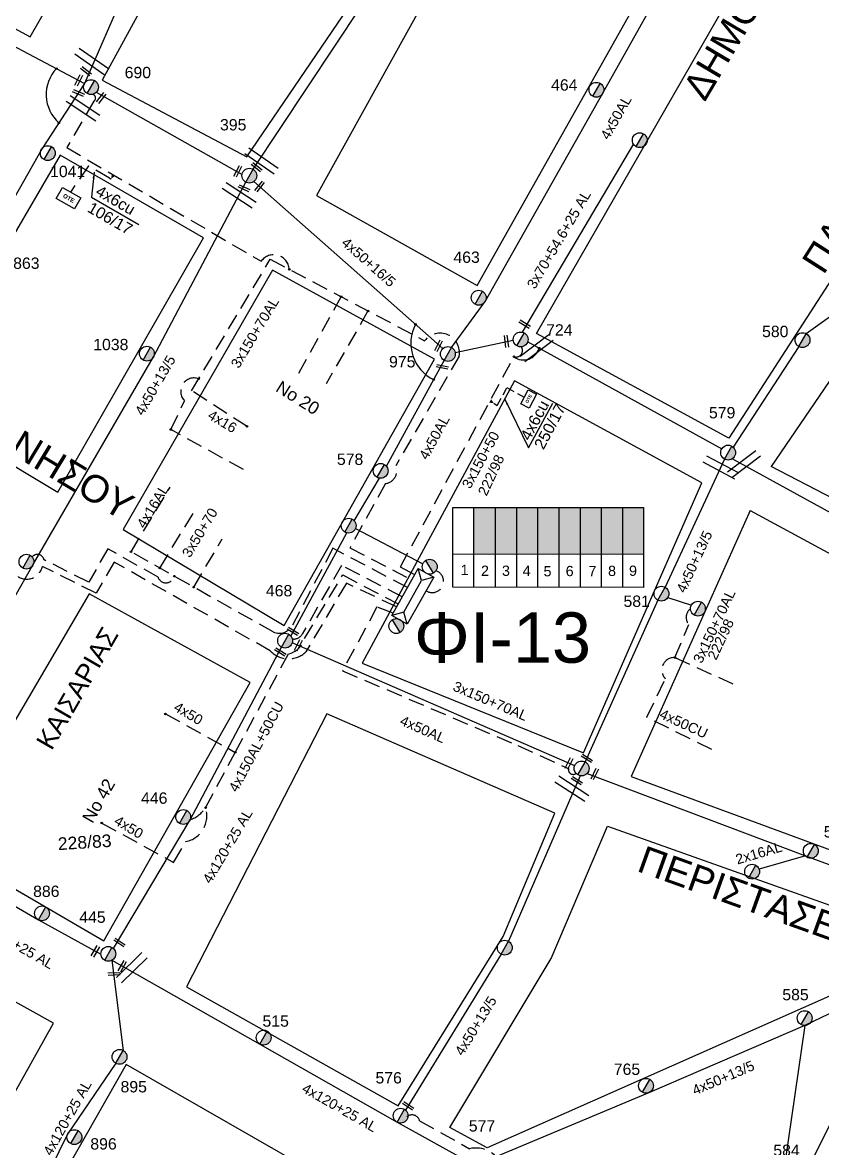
# Model space of a CAD drawing. Header units: millimetres. Extents: x 1421 to 7547, y 822 to 1863.
# Drawn here: x 6906.5 to 7033.7, y 1000.6 to 1179.5 of the extents above; entities that cross this region are included whole.
import ezdxf
from ezdxf.enums import TextEntityAlignment as Align

# ---------------------------------------------------------------- set-up
doc = ezdxf.new("R2010")
doc.units = ezdxf.units.MM
doc.linetypes.add('DASHED', pattern=[19.05, 12.7, -6.35])
doc.layers.get('0').update_dxf_attribs({"lineweight": 30})
for name, color, linetype, lineweight in [('2x16AL', 7, 'Continuous', 30), ('3x50+70', 7, 'Continuous', 30), ('4x150AL+50CU', 7, 'Continuous', 30), ('4x50+13_5', 7, 'Continuous', 30), ('4x50+16_5', 7, 'Continuous', 30), ('4x50AL', 7, 'Continuous', 30), ('Pillar OTE', 7, 'Continuous', 30), ('TEXT_ΚΑΛΩΔΙΩΝ', 7, 'Continuous', 30), ('Άγνωστο εναέριο καλώδιο', 7, 'Continuous', 30), ('Άγνωστο Υπόγειο Καλώδιο', 7, 'DASHED', 30), ('Γυμνά εναέρια ΧΤ (3Φ)   4x16AL', 7, 'Continuous', 30), ('Γυμνά εναέρια ΧΤ και ΦΟΠ (3Φ)   4x50+16AL', 7, 'Continuous', 30), ('Καλώδια ΧΤ   3x150+50CU', 7, 'DASHED', 30), ('Καλώδια ΧΤ   3x150+70AL', 7, 'DASHED', 30), ('Καλώδια ΧΤ   3x150AL+50CU', 7, 'DASHED', 30), ('Μηχανική τομή', 7, 'Continuous', 30), ('Στύλος ΦΜ', 7, 'Continuous', 30), ('Στύλος ΦΜ @ 1', 7, 'Continuous', 30), ('Συνδέσεις', 7, 'Continuous', 30), ('Συνεστραμμένα ΧΤ   3x70+54.6+25 AL', 7, 'SYN_LINE', 30), ('Συνεστραμμένα ΧΤ  4x120+25 AL', 7, 'SYN_LINE', 30), ('Τομή', 7, 'Continuous', 30), ('Υποσταθμός εναέριος 2 στύλων', 7, 'Continuous', 30), ('Υποσταθμός πόλεως', 7, 'Continuous', 30), ('Υπόβαθρο ΔΕΗ', 7, 'Continuous', 30), ('Υπόγεια Καλώδια Δικτύου ΧΤ  4x16AL', 7, 'DASHED', 30), ('Υπόγεια Καλώδια Δικτύου ΧΤ  4x6', 7, 'DASHED', 30)]:
    doc.layers.add(name, color=color, linetype=linetype, lineweight=lineweight)
doc.layers.add('Υπόγεια καλώδια Παροχών ΧΤ   4x50AL', color=7, linetype='DASHED')
doc.styles.add('arial', font='arial.ttf')
doc.styles.get("Standard").update_dxf_attribs({"font": 'arial.ttf'})
doc.linetypes.add('SYN_LINE', pattern='A,0.5,-0.0001,["/\\/\\/\\/",Standard,S=0.1,R=0,X=0,Y=-0.05],-0.25', length=0.7501)
doc.dimstyles.new('ISO-25', dxfattribs={"dimtxt": 2.5, "dimasz": 2.5, "dimexe": 1.25, "dimexo": 0.625, "dimtad": 1, "dimtxsty": 'Standard', "dimcen": 2.5, "dimadec": 0, "dimazin": 0, "dimtfac": 1, "dimtmove": 0, "dimatfit": 3, "dimfxl": 1, "dimarcsym": 0})

# ---------------------------------------------------------------- blocks, each defined once
blk = doc.blocks.new('ΥΠΑΡΧΩΝ ΤΣΙΜΕΝΤΕΝΙΟΣ ΣΤΥΛΟΣ')
at = {"layer": 'Στύλος ΦΜ'}
blk.add_hatch(color=7, dxfattribs=at).paths.add_polyline_path([(-1.29, -2.28, 0.574793), (2.62, 0, 0.268822), (1.3, 2.27)])
at = {"layer": 'Στύλος ΦΜ', "color": 7}
blk.add_line((-1.29, -2.28), (1.3, 2.27), dxfattribs=at)
blk.add_circle((0, 0), 2.62, dxfattribs=at)
at = {"layer": 'Στύλος ΦΜ', "flags": 4}
for tag, p in [('ΑΡΙΘΜΟΣ', (-4.68, 8.05)), ('ΤΥΠΟΣ', (-4.91, 3.03))]:
    blk.add_attdef(tag, p, '', height=4, dxfattribs=at)
blk = doc.blocks.new('ΜΗΧΑΝΙΚΗ ΤΟΜΗ')
at = {"layer": 'Μηχανική τομή', "lineweight": -3, "ltscale": 40}
for p, q in [((-3.78, 1.15), (3.8, 1.15)), ((3.8, -0.4), (-3.78, -0.4))]:
    blk.add_line(p, q, dxfattribs=at)
blk = doc.blocks.new('ΤΟΜΗ')
at = {"layer": 'Τομή', "lineweight": -3, "ltscale": 40}
for p, q in [((-11.37, 1.1), (11.37, 1.1)), ((11.37, -3.57), (-11.37, -3.57))]:
    blk.add_line(p, q, dxfattribs=at)
blk = doc.blocks.new('ΥΠΟΣΤΑΘΜΟΣ ΕΝΑΕΡΙΟΣ ΕΠΙ 2 ΣΤΥΛΩΝ')
at = {"layer": 'Υποσταθμός εναέριος 2 στύλων', "linetype": 'Continuous', "lineweight": -3}
for points in [[(-11.97, -2.11, 0.574793), (-8.45, -0.07, 0.268822), (-9.64, 1.98)], [(9.68, -2.15, 0.574793), (13.19, -0.1, 0.268822), (12.01, 1.95)]]:
    blk.add_hatch(color=256, dxfattribs=at).paths.add_polyline_path(points)
for p, q in [((-11.97, -2.11), (-9.64, 1.98)), ((9.68, -2.15), (12.01, 1.95))]:
    blk.add_line(p, q, dxfattribs=at)
for centre in [(-10.81, -0.07), (10.84, -0.1)]:
    blk.add_circle(centre, 2.36, dxfattribs=at)
at = {"layer": 'Υποσταθμός πόλεως', "linetype": 'Continuous', "lineweight": -3, "ltscale": 40}
blk.add_lwpolyline([(-8.57, 2.82), (8.57, 2.82), (8.57, -2.82), (-8.57, -2.82)], close=True, dxfattribs=at)
for points in [[(-5.75, 0), (-8.57, 2.82)], [(-8.57, -2.82), (-5.75, 0)], [(-5.75, 0), (5.75, 0)], [(5.75, 0), (8.57, 2.82)], [(8.57, -2.82), (5.75, 0)]]:
    blk.add_lwpolyline(points, dxfattribs=at)
at = {"layer": 'Υποσταθμός εναέριος 2 στύλων', "ltscale": 40, "flags": 1}
for tag, p in [('ΜΕΤΑΣΧΗΜΑΤΙΣΜΟΣ', (14.09, 2.51)), ('ΙΣΧΥΣ', (14.07, -0.28)), ('ΑΡΙΘΜΟΣ', (14.19, -3))]:
    blk.add_attdef(tag, p, '', height=1.8, dxfattribs=at)
blk = doc.blocks.new('_ΣΥΝΔΕΣΗ')
at = {"layer": 'Συνδέσεις', "linetype": 'SYN_LINE', "ltscale": 40}
blk.add_hatch(color=256, dxfattribs=at).paths.add_polyline_path([(0.5, -0.01, 1), (-0.5, -0.01, 1)])
at = {"layer": 'Συνδέσεις'}
blk.add_circle((0, -0.01), 0.5, dxfattribs=at)
blk = doc.blocks.new('PILLAR ΟΤΕ')
at = {"layer": 'Pillar OTE', "ltscale": 40}
blk.add_lwpolyline([(-3.31, 2.02), (3.39, 2.02), (3.39, -1.99), (-3.31, -1.99)], close=True, dxfattribs=at)
at = {"layer": 'Pillar OTE', "insert": (-1.81, 0.71), "char_height": 1.3575, "width": 109.961, "attachment_point": 1}
blk.add_mtext('{\\fArial|b1|i0|c161|p34;OTE}', dxfattribs=at)

msp = doc.modelspace()

# ---------------------------------------------------------------- hatches: boundary and pattern name
at = {"layer": 'Pillar OTE', "ltscale": 40}
h = msp.add_hatch(color=256, dxfattribs=at)
h.dxf.hatch_style = 1
h.paths.add_polyline_path([(6920.74, 1155.49), (6920.66, 1154.75), (6921.28, 1155.16)])
h = msp.add_hatch(color=256, dxfattribs=at)
h.dxf.hatch_style = 1
h.paths.add_polyline_path([(6980.74, 1119.13), (6981.47, 1119.06), (6981.05, 1119.67)])
at = {"layer": 'Γυμνά εναέρια ΧΤ και ΦΟΠ (3Φ)   4x50+16AL', "lineweight": -2, "ltscale": 0.2}
h = msp.add_hatch(color=6, dxfattribs=at)
h.dxf.hatch_style = 1
h.paths.add_polyline_path([(7001.97, 1095.07), (7005.29, 1095.07), (7005.29, 1102.45), (7001.97, 1102.45)])
at = {"layer": 'Καλώδια ΧΤ   3x150+50CU', "linetype": 'DASHED', "lineweight": -3, "ltscale": 0.2}
h = msp.add_hatch(color=151, dxfattribs=at)
h.dxf.hatch_style = 1
h.paths.add_polyline_path([(6978.28, 1095.09), (6981.72, 1095.09), (6981.72, 1102.45), (6978.28, 1102.45)])
h = msp.add_hatch(color=30, dxfattribs=at)
h.dxf.hatch_style = 1
h.paths.add_polyline_path([(6981.72, 1095.09), (6985.16, 1095.09), (6985.16, 1102.45), (6981.72, 1102.45)])
h = msp.add_hatch(color=27, dxfattribs=at)
h.dxf.hatch_style = 1
h.paths.add_polyline_path([(6988.46, 1102.45), (6985.16, 1102.45), (6985.16, 1095.09), (6988.46, 1095.08)])
h = msp.add_hatch(color=85, dxfattribs=at)
h.dxf.hatch_style = 1
h.paths.add_polyline_path([(6991.85, 1095.08), (6991.85, 1102.45), (6988.46, 1102.45), (6988.46, 1095.08)])
h = msp.add_hatch(color=2, dxfattribs=at)
h.dxf.hatch_style = 1
h.paths.add_polyline_path([(6995.24, 1102.45), (6991.85, 1102.45), (6991.85, 1095.08), (6995.24, 1095.08)])
h = msp.add_hatch(color=5, dxfattribs=at)
h.dxf.hatch_style = 1
h.paths.add_polyline_path([(6998.58, 1102.45), (6995.24, 1102.45), (6995.24, 1095.08), (6998.58, 1095.07)])
h = msp.add_hatch(color=133, dxfattribs=at)
h.dxf.hatch_style = 1
h.paths.add_polyline_path([(6998.58, 1095.07), (7001.97, 1095.07), (7001.97, 1102.45), (6998.58, 1102.45)])

# ---------------------------------------------------------------- linework, layer by layer
at = {"layer": '2x16AL', "color": 30, "lineweight": -3, "ltscale": 0.2}
msp.add_lwpolyline([(7031.01, 1047.12), (7023.66, 1044.97)], dxfattribs=at)
at = {"layer": '3x50+70', "color": 2, "linetype": 'DASHED', "lineweight": -3, "ltscale": 0.2}
msp.add_lwpolyline([(6928.38, 1092.85), (6934.3, 1102.59)], dxfattribs=at)
at = {"layer": '4x150AL+50CU', "color": 27, "linetype": 'DASHED', "lineweight": -3, "ltscale": 0.2}
msp.add_lwpolyline([(6930.57, 1046.07), (6932.52, 1049.37, 0.445298), (6935.65, 1054.76), (6940.38, 1063.56), (6948.82, 1079.21, 0.269881), (6951.39, 1081.65), (6957.46, 1091.75), (6966.28, 1087.14)], format="xyb", dxfattribs=at)
msp.add_arc((6931.59, 1057.44), 4.86, 289.2525, 326.6263, dxfattribs=at)
at = {"layer": '4x50+13_5', "color": 2, "lineweight": -3, "ltscale": 0.2}
for points in [[(6884.35, 1052.56), (6897.89, 1075.28), (6908.3, 1093.5), (6927.39, 1126.44), (6942.03, 1154.19)], [(7019.4, 1110.23), (7041.5, 1098.07), (7054.64, 1091.32), (7072.79, 1081.68), (7084.91, 1075.85), (7101.79, 1069.38), (7117.21, 1062.59)]]:
    msp.add_lwpolyline(points, dxfattribs=at)
at = {"layer": '4x50+13_5', "color": 5, "lineweight": -3, "ltscale": 0.2}
for points in [[(7018.15, 1110.17), (7008.71, 1089.8)], [(7007.55, 1087.75), (6996.01, 1062.03)]]:
    msp.add_lwpolyline(points, dxfattribs=at)
at = {"layer": '4x50+13_5', "color": 1, "lineweight": -3, "ltscale": 0.2}
for points in [[(6995.2, 1059.85), (6983.81, 1033.55)], [(6982.64, 1031.5), (6967.45, 1006.7)]]:
    msp.add_lwpolyline(points, dxfattribs=at)
at = {"layer": '4x50+13_5', "color": 27, "lineweight": -3, "ltscale": 0.2}
msp.add_lwpolyline([(7061.14, 1034.59), (7030.92, 1020.14), (7006.21, 1009.52), (6979.8, 998.41)], dxfattribs=at)
at = {"layer": '4x50+16_5', "color": 1, "lineweight": -3, "ltscale": 0.2}
msp.add_lwpolyline([(6927.83, 1245.15), (6927.37, 1220.68), (6927.25, 1194.82), (6916.4, 1169.85)], dxfattribs=at)
at = {"layer": '4x50+16_5', "color": 30, "lineweight": -3, "ltscale": 0.2}
for points in [[(6881.3, 1188.67), (6895.96, 1180.69), (6916.4, 1169.85)], [(6916.4, 1169.85), (6909.67, 1159.55), (6901.43, 1145), (6880.75, 1108.86)]]:
    msp.add_lwpolyline(points, dxfattribs=at)
at = {"layer": '4x50+16_5', "color": 6, "lineweight": -3, "ltscale": 0.2}
msp.add_lwpolyline([(6943.3, 1154.26), (6973.37, 1127.74)], dxfattribs=at)
at = {"layer": '4x50+16_5', "color": 5, "lineweight": -3, "ltscale": 0.2}
for points in [[(7046.34, 1140.91), (7031.13, 1130.09)], [(7029.97, 1128.04), (7019.55, 1112.04)]]:
    msp.add_lwpolyline(points, dxfattribs=at)
at = {"layer": '4x50AL', "color": 5, "lineweight": -3, "ltscale": 0.2}
msp.add_lwpolyline([(6974.75, 1127.89), (6980.1, 1135.22), (6998.87, 1168.41), (7014.67, 1196.63), (7028.24, 1222.02)], dxfattribs=at)
at = {"layer": '4x50AL', "color": 85, "lineweight": -3, "ltscale": 0.2}
msp.add_lwpolyline([(6943.2, 1156.23), (6960.4, 1182.07)], dxfattribs=at)
at = {"layer": '4x50AL', "color": 6, "lineweight": -3, "ltscale": 0.2}
for points in [[(6918.27, 1168.46), (6941.45, 1155.41)], [(6964.41, 1109.03), (6973.59, 1125.84)], [(6959.28, 1100.36), (6963.29, 1107.14)]]:
    msp.add_lwpolyline(points, dxfattribs=at)
at = {"layer": '4x50AL', "color": 30, "lineweight": -3, "ltscale": 0.2}
msp.add_lwpolyline([(6994.33, 1061.42), (6949.43, 1080.97)], dxfattribs=at)
at = {"layer": '4x50AL', "color": 27, "linetype": 'DASHED', "lineweight": -3, "ltscale": 0.2}
for points in [[(6929.27, 1069.66), (6940.38, 1063.56)], [(6919.14, 1052.33), (6930.57, 1046.07)]]:
    msp.add_lwpolyline(points, dxfattribs=at)
at = {"layer": '4x50AL', "color": 5, "linetype": 'DASHED', "lineweight": -3, "ltscale": 0.2}
msp.add_lwpolyline([(7016.12, 1064.02), (7005.81, 1069.13)], dxfattribs=at)
at = {"layer": '4x50AL', "color": 27, "lineweight": -3, "ltscale": 0.2}
msp.add_lwpolyline([(7030.92, 1020.14), (7027.22, 994.55), (7012.99, 967.7)], dxfattribs=at)
at = {"layer": 'Pillar OTE', "lineweight": -3, "ltscale": 40}
for points in [[(6974.96, 1089.81), (6974.96, 1102.45), (7005.29, 1102.45), (7005.29, 1089.78), (6974.96, 1089.82)], [(6978.28, 1089.81), (6978.28, 1102.45)], [(6981.72, 1089.81), (6981.72, 1102.45)], [(6985.16, 1089.81), (6985.16, 1102.45)], [(6988.46, 1089.8), (6988.46, 1102.45)], [(6991.85, 1089.8), (6991.85, 1102.45)], [(6995.24, 1089.8), (6995.24, 1102.45)], [(6998.58, 1089.79), (6998.58, 1102.45)], [(7001.97, 1089.79), (7001.97, 1102.45)], [(6974.96, 1095.1), (7005.29, 1095.07)]]:
    msp.add_lwpolyline(points, dxfattribs=at)
at = {"layer": 'Άγνωστο εναέριο καλώδιο', "color": 5, "lineweight": -3, "ltscale": 0.2}
msp.add_lwpolyline([(6975.32, 1127.1), (6984.57, 1129.07)], dxfattribs=at)
at = {"layer": 'Άγνωστο εναέριο καλώδιο', "color": 133, "lineweight": -3, "ltscale": 0.2}
msp.add_lwpolyline([(6986.86, 1128.81), (7017.72, 1111.8)], dxfattribs=at)
at = {"layer": 'Άγνωστο εναέριο καλώδιο', "color": 30, "lineweight": -3, "ltscale": 0.2}
msp.add_lwpolyline([(6996.3, 1060.22), (7031.01, 1047.12), (7060.69, 1036.19)], dxfattribs=at)
at = {"layer": 'Άγνωστο Υπόγειο Καλώδιο', "color": 85, "lineweight": -3, "ltscale": 0.2}
for points in [[(6957.2, 1135.98), (6950.05, 1123.07)], [(6961.47, 1133.72), (6954.81, 1122.12)]]:
    msp.add_lwpolyline(points, dxfattribs=at)
at = {"layer": 'Άγνωστο Υπόγειο Καλώδιο', "color": 1, "lineweight": -3, "ltscale": 0.2}
msp.add_lwpolyline([(6967.24, 1004.8, -0.852198), (6969.67, 1005.01), (6977.61, 1000.56, -0.369049), (6982.7, 997.97), (6991.37, 993.2), (6996.07, 998.14, -0.595957), (7001.38, 995.8, -1.401876)], format="xyb", dxfattribs=at)
at = {"layer": 'Γυμνά εναέρια ΧΤ (3Φ)   4x16AL', "color": 5, "lineweight": -3, "ltscale": 0.2}
msp.add_lwpolyline([(7009.13, 1088.16), (7012.89, 1086.97)], dxfattribs=at)
at = {"layer": 'Καλώδια ΧΤ   3x150+50CU', "color": 133, "lineweight": -3, "ltscale": 0.2}
msp.add_lwpolyline([(6968.9, 1091.79), (6966.62, 1093.02), (6984.67, 1126.43, 0.708135), (6985.86, 1128.01, -2.800614)], format="xyb", dxfattribs=at)
at = {"layer": 'Καλώδια ΧΤ   3x150+50CU', "color": 6, "linetype": 'DASHED', "lineweight": -3, "ltscale": 0.2}
msp.add_arc((6971.7, 1090.74), 1.78, 236.1316, 71.1462, dxfattribs=at)
at = {"layer": 'Καλώδια ΧΤ   3x150+70AL', "color": 85, "lineweight": -3, "ltscale": 0.2}
for points in [[(6917.63, 1168.12, -0.713011), (6917.91, 1167.05), (6913.58, 1159.67), (6944.48, 1141.61, -0.702678), (6948.96, 1140.32, 1.269375)], [(6933.44, 1121.04), (6945.93, 1141.92), (6970.47, 1128.98, -0.782998), (6975.96, 1126.53), (6965.89, 1109.12, -0.500029), (6964.26, 1106.29), (6958.6, 1096.08), (6968.44, 1090.96)], [(6930.13, 1114.86), (6932.32, 1119.43, -0.803734), (6934.57, 1122.93, 1.81407)]]:
    msp.add_lwpolyline(points, format="xyb", dxfattribs=at)
at = {"layer": 'Καλώδια ΧΤ   3x150+70AL', "color": 5, "lineweight": -3, "ltscale": 0.2}
for points in [[(6965.46, 1085.66), (6962.89, 1086.67), (6957.43, 1076.51), (6985.32, 1064.65), (6993.37, 1060.98, 0.721251), (6994.55, 1060.22, -2.083768)], [(7010.27, 1078.63), (7012.47, 1083.89, -0.431022), (7012.75, 1086.4, 17.908126)], [(7005.81, 1069.13), (7008.74, 1075.27, -0.681343), (7010.27, 1078.63)]]:
    msp.add_lwpolyline(points, format="xyb", dxfattribs=at)
msp.add_lwpolyline([(7010.27, 1078.63), (7019.49, 1074.45)], dxfattribs=at)
at = {"layer": 'Καλώδια ΧΤ   3x150AL+50CU', "color": 151, "lineweight": -3, "ltscale": 0.2}
msp.add_lwpolyline([(6966.02, 1086.67), (6958.04, 1090.46), (6951.59, 1079.51, -0.416634), (6945.94, 1079.69), (6921.13, 1093.8), (6918.28, 1088.87), (6909.71, 1093.11, -1.138066), (6904.92, 1094.83), (6883.65, 1107.01, 0.909588), (6882.53, 1108.89, -0.460541)], format="xyb", dxfattribs=at)
at = {"layer": 'Καλώδια ΧΤ   3x150AL+50CU', "color": 2, "lineweight": -3, "ltscale": 0.2}
for points in [[(6930.66, 1091.56, -0.769007), (6928.1, 1091.4), (6920.13, 1095.92), (6917.08, 1090.6), (6909.97, 1094.16, 0.643251), (6908.1, 1094.61)], [(6967.76, 1089.76), (6955.89, 1095.99), (6949.45, 1083.75, -0.393142), (6946.42, 1082.69), (6923.8, 1095.43)]]:
    msp.add_lwpolyline(points, format="xyb", dxfattribs=at)
at = {"layer": 'Καλώδια ΧΤ   3x150AL+50CU', "color": 30, "lineweight": -3, "ltscale": 0.2}
msp.add_lwpolyline([(6966.93, 1088.28), (6957.26, 1093.24), (6951, 1082.33, -0.311797), (6949.45, 1081.59, -4.371911)], format="xyb", dxfattribs=at)
at = {"layer": 'Συνεστραμμένα ΧΤ   3x70+54.6+25 AL', "color": 5, "lineweight": -3, "ltscale": 20}
msp.add_lwpolyline([(7003.66, 1160.25), (6986, 1130.33)], dxfattribs=at)
at = {"layer": 'Συνεστραμμένα ΧΤ  4x120+25 AL', "color": 6, "lineweight": -3, "ltscale": 15}
msp.add_lwpolyline([(6959.48, 1099.13), (6970.21, 1093.53)], dxfattribs=at)
at = {"layer": 'Συνεστραμμένα ΧΤ  4x120+25 AL', "color": 6, "lineweight": -3, "ltscale": 20}
msp.add_lwpolyline([(6949.22, 1082.05), (6958.09, 1098.45)], dxfattribs=at)
at = {"layer": 'Συνεστραμμένα ΧΤ  4x120+25 AL', "color": 27, "lineweight": -3, "ltscale": 20}
for points in [[(6921.03, 1032.37), (6933.19, 1052.85), (6947.72, 1080.28)], [(6884.49, 1051.21), (6894.93, 1045.13), (6909.07, 1036.94), (6919.01, 1031.5)]]:
    msp.add_lwpolyline(points, dxfattribs=at)
at = {"layer": 'Συνεστραμμένα ΧΤ  4x120+25 AL', "color": 30, "lineweight": -3, "ltscale": 20}
for points in [[(6920.76, 1030.51), (6944.3, 1017.2), (6966.09, 1004.8), (6977.79, 998.32)], [(6920.76, 1030.51), (6922.56, 1016.19)], [(6921.39, 1014.14), (6913.72, 1002.88), (6906.72, 988.62)]]:
    msp.add_lwpolyline(points, dxfattribs=at)
at = {"layer": 'Υπόβαθρο ΔΕΗ', "lineweight": -3, "ltscale": 0.2}
for points in [[(6953.28, 1152.04), (6978.81, 1137.75), (7032.08, 1232.42), (7031.06, 1238.32), (6972.16, 1235.1), (6972.54, 1186.83)], [(6907.79, 1177.29), (6917.37, 1194.03), (6916.42, 1231.15), (6880.97, 1230.84), (6865.97, 1199.97)], [(6919.21, 1170.37), (6942.19, 1158.18), (6959.16, 1183.13), (6958.81, 1231.14), (6929.89, 1231.05), (6929.97, 1190.09)], [(6922.55, 1098.97), (6948.12, 1083.74), (6972.07, 1126.05), (6946.31, 1140.18)], [(6893.64, 1048.64), (6919.48, 1033.63), (6942.72, 1074.64), (6917.13, 1088.76)]]:
    msp.add_lwpolyline(points, close=True, dxfattribs=at)
for points in [[(7077.86, 1202.34), (7066.36, 1169.2), (7057.08, 1172.64), (7018.85, 1113.5), (6988.26, 1130.12), (7037.66, 1216.1), (7077.86, 1202.34)], [(6889.26, 1118.62), (6912.16, 1104.89), (6935.33, 1145.35), (6912.51, 1158.49), (6889.26, 1118.62)], [(6917.5, 1151.8), (6925.04, 1147.45)], [(7044.02, 1136), (7025.57, 1109.01)], [(7014.52, 1106.41), (6984.79, 1122.62), (6960.56, 1077.75), (6995.72, 1063.47), (7014.52, 1106.41)], [(6987.01, 1111.97), (6990.86, 1119.03)], [(7094.14, 1103.47), (7080.64, 1080.46), (7025.57, 1109.01)], [(7022.25, 1102.01), (7003.29, 1059.74), (7062.88, 1037.81), (7105.27, 1058.38), (7104.82, 1062.98)], [(7022.25, 1102.01), (7074.63, 1073.65)], [(6991.18, 1053.9), (6954.95, 1069.67), (6932.62, 1026.32), (6966.29, 1007.36), (6982.97, 1034.28), (6991.18, 1053.9)], [(6896.97, 994.63), (6911.49, 1020.5), (6851.48, 1053.91), (6837.01, 1028.78), (6896.97, 994.63)], [(6999.53, 1051.81), (7047.87, 1034.66), (7047.42, 1030.37), (6980.43, 1000.71), (6974.48, 1003.94), (6990.59, 1030.81), (6999.53, 1051.81)], [(7110.08, 1040.8), (7103.43, 1044.51), (7038.91, 1012.42), (7020.6, 975.88), (7063.52, 951.83), (7110.08, 1040.8)], [(6955.56, 995.3), (6923.03, 1013.96), (6908.78, 988.88), (6930.26, 977.32), (6955.56, 995.3)]]:
    msp.add_lwpolyline(points, dxfattribs=at)
at = {"layer": 'Υπόβαθρο ΔΕΗ', "lineweight": -3}
for centre, radius, start, end in [((6916.32, 1168.1), 6.01, 136.7531, 228.2563), ((6974.69, 1128.58), 6.41, 152.1548, 244.4767), ((6986.2, 1128.5), 2.58, 233.6306, 344.2715)]:
    msp.add_arc(centre, radius, start, end, dxfattribs=at)
at = {"layer": 'Υπόγεια Καλώδια Δικτύου ΧΤ  4x16AL', "color": 85, "lineweight": -3, "ltscale": 0.2}
for points in [[(6942.25, 1115.36), (6933.44, 1121.04)], [(6941.68, 1108.5), (6930.13, 1114.86)]]:
    msp.add_lwpolyline(points, dxfattribs=at)
at = {"layer": 'Υπόγεια Καλώδια Δικτύου ΧΤ  4x16AL', "color": 2, "lineweight": -3, "ltscale": 0.2}
for points in [[(6923.8, 1095.43), (6930.04, 1105.71)], [(6933.77, 1089.81), (6938.3, 1097.49)]]:
    msp.add_lwpolyline(points, dxfattribs=at)
at = {"layer": 'Υπόγεια Καλώδια Δικτύου ΧΤ  4x6', "color": 85, "linetype": 'DASHED', "lineweight": -2, "ltscale": 0.2}
msp.add_lwpolyline([(6920.66, 1154.75, -0.294839), (6920.4, 1154.8), (6917.05, 1156.76), (6914.17, 1152.6)], format="xyb", dxfattribs=at)
at = {"layer": 'Υπόγεια Καλώδια Δικτύου ΧΤ  4x6', "color": 133, "linetype": 'DASHED', "lineweight": -3, "ltscale": 0.1}
msp.add_lwpolyline([(6981.48, 1119.06), (6982.03, 1118.71), (6983.55, 1121.52), (6986.31, 1120.03)], dxfattribs=at)

# ---------------------------------------------------------------- block references
at = {"layer": 'Pillar OTE'}
for p, xscale, yscale, zscale, rotation in [((6913.84, 1151.64), 0.5, 0.5, 0.5, 330.0577623413296), ((6987, 1119.7), 0.375, 0.375, 0.375, 62)]:
    msp.add_blockref('PILLAR ΟΤΕ', p, dxfattribs=dict(at, xscale=xscale, yscale=yscale, zscale=zscale, rotation=rotation))
at = {"layer": 'Μηχανική τομή', "lineweight": -3}
for p, xscale, yscale, zscale, rotation in [((6916.7, 1171.9), 0.2499999999999188, 0.2499999999999188, 0.2499999999999188, 141.599344122439), ((6915.56, 1170.3), 0.2499999999999188, 0.2499999999999188, 0.2499999999999188, 63.14952563182496), ((6915.47, 1168.43), 0.2499999999999189, 0.2499999999999189, 0.2499999999999189, 156.6879233089677), ((6919.13, 1167.5), 0.2499999999999188, 0.2499999999999188, 0.2499999999999188, 51.59934412243904), ((6940.85, 1155.86), 0.2499999999999188, 0.2499999999999188, 0.2499999999999188, 63.14952563182496), ((6943.83, 1156.62), 0.2499999999999188, 0.2499999999999188, 0.2499999999999188, 141.599344122439), ((6944.32, 1153.43), 0.2499999999999188, 0.2499999999999188, 0.2499999999999188, 51.59934412243904), ((6941.8, 1153.3), 0.2499999999999189, 0.2499999999999189, 0.2499999999999189, 156.6879233089677), ((6986.33, 1131.53), 0.249999999999919, 0.249999999999919, 0.249999999999919, 328.0414399971027), ((6983.38, 1128.88), 0.249999999999919, 0.249999999999919, 0.249999999999919, 277.8787780508807), ((6972.77, 1128.12), 0.2499999999999188, 0.2499999999999188, 0.2499999999999188, 63.14952563182496), ((6973.32, 1124.92), 0.2499999999999188, 0.2499999999999188, 0.2499999999999188, 167.7487588859244), ((6949.5, 1082.73), 0.249999999999919, 0.249999999999919, 0.249999999999919, 328.0414399971027), ((6950.31, 1080.6), 0.249999999999919, 0.249999999999919, 0.249999999999919, 243.5765287944592), ((6947.49, 1079.42), 0.249999999999919, 0.249999999999919, 0.249999999999919, 328.0414399971027), ((6996.23, 1062.53), 0.249999999999919, 0.249999999999919, 0.249999999999919, 328.0414399971027), ((6993.34, 1061.83), 0.249999999999919, 0.249999999999919, 0.249999999999919, 243.5765287944592), ((6994.62, 1058.97), 0.249999999999919, 0.249999999999919, 0.249999999999919, 328.0414399971027), ((6997.44, 1060.15), 0.249999999999919, 0.249999999999919, 0.249999999999919, 243.5765287944592), ((6918.04, 1031.99), 0.2499999999999188, 0.2499999999999188, 0.2499999999999188, 239.8531649177363), ((6922.03, 1033.42), 0.2499999999999188, 0.2499999999999188, 0.2499999999999188, 145.9490800171554), ((6922.33, 1029.59), 0.2499999999999188, 0.2499999999999188, 0.2499999999999188, 239.8531649177363), ((6921.09, 1028.44), 0.2499999999999188, 0.2499999999999188, 0.2499999999999188, 182.6109541815933), ((6967.91, 1007.45), 0.2499999999999188, 0.2499999999999188, 0.2499999999999188, 145.9490800171554)]:
    msp.add_blockref('ΜΗΧΑΝΙΚΗ ΤΟΜΗ', p, dxfattribs=dict(at, xscale=xscale, yscale=yscale, zscale=zscale, rotation=rotation))
at = {"layer": 'Στύλος ΦΜ @ 1', "lineweight": -3, "ltscale": 40}
ref = msp.add_blockref('ΥΠΑΡΧΩΝ ΤΣΙΜΕΝΤΕΝΙΟΣ ΣΤΥΛΟΣ', (6917.43, 1169.28), dxfattribs=dict(at, xscale=0.4499999999998181, yscale=0.4499999999998181, zscale=0.4499999999998181))
ref.add_attrib('ΤΥΠΟΣ', '690', (6922.79, 1170.7), dxfattribs={"layer": 'Στύλος ΦΜ', "height": 1.8, "flags": 4})
ref = msp.add_blockref('ΥΠΑΡΧΩΝ ΤΣΙΜΕΝΤΕΝΙΟΣ ΣΤΥΛΟΣ', (6997.79, 1168.86), dxfattribs=dict(at, xscale=0.4499999999998181, yscale=0.4499999999998181, zscale=0.4499999999998181))
ref.add_attrib('ΤΥΠΟΣ', '464', (6990.58, 1168.73), dxfattribs={"layer": 'Στύλος ΦΜ', "height": 1.8, "flags": 4})
ref = msp.add_blockref('ΥΠΑΡΧΩΝ ΤΣΙΜΕΝΤΕΝΙΟΣ ΣΤΥΛΟΣ', (6942.61, 1155.21), dxfattribs=dict(at, xscale=0.4499999999998181, yscale=0.4499999999998181, zscale=0.4499999999998181))
ref.add_attrib('ΤΥΠΟΣ', '395', (6937.95, 1162.4), dxfattribs={"layer": 'Στύλος ΦΜ', "height": 1.8, "flags": 4})
at = {"layer": 'Στύλος ΦΜ @ 1', "lineweight": -3, "ltscale": 40, "xscale": 0.4499999999998181, "yscale": 0.4499999999998181, "zscale": 0.4499999999998181}
for p in [(7004.68, 1160.85), (6958.39, 1099.59), (7013.92, 1086.4), (6995.43, 1061), (7022.54, 1044.6), (6983.22, 1032.53)]:
    msp.add_blockref('ΥΠΑΡΧΩΝ ΤΣΙΜΕΝΤΕΝΙΟΣ ΣΤΥΛΟΣ', p, dxfattribs=at)
at = {"layer": 'Στύλος ΦΜ @ 1', "lineweight": -3, "ltscale": 40}
ref = msp.add_blockref('ΥΠΑΡΧΩΝ ΤΣΙΜΕΝΤΕΝΙΟΣ ΣΤΥΛΟΣ', (6910.57, 1158.79), dxfattribs=dict(at, xscale=0.4499999999998181, yscale=0.4499999999998181, zscale=0.4499999999998181))
ref.add_attrib('ΤΥΠΟΣ', '1041', (6910.93, 1154.98), dxfattribs={"layer": 'Στύλος ΦΜ', "height": 1.8, "flags": 4})
ref = msp.add_blockref('ΥΠΑΡΧΩΝ ΤΣΙΜΕΝΤΕΝΙΟΣ ΣΤΥΛΟΣ', (6902.44, 1144.39), dxfattribs=dict(at, xscale=0.4499999999998181, yscale=0.4499999999998181, zscale=0.4499999999998181))
ref.add_attrib('ΤΥΠΟΣ', '863', (6905.06, 1140.4), dxfattribs={"layer": 'Στύλος ΦΜ', "height": 1.8, "flags": 4})
ref = msp.add_blockref('ΥΠΑΡΧΩΝ ΤΣΙΜΕΝΤΕΝΙΟΣ ΣΤΥΛΟΣ', (6979.08, 1135.81), dxfattribs=dict(at, xscale=0.4499999999998181, yscale=0.4499999999998181, zscale=0.4499999999998181))
ref.add_attrib('ΤΥΠΟΣ', '463', (6975.05, 1141.35), dxfattribs={"layer": 'Στύλος ΦΜ', "height": 1.8, "flags": 4})
ref = msp.add_blockref('ΥΠΑΡΧΩΝ ΤΣΙΜΕΝΤΕΝΙΟΣ ΣΤΥΛΟΣ', (6985.74, 1129.18), dxfattribs=dict(at, xscale=0.4499999999998181, yscale=0.4499999999998181, zscale=0.4499999999998181))
ref.add_attrib('ΤΥΠΟΣ', '724', (6989.79, 1129.8), dxfattribs={"layer": 'Στύλος ΦΜ', "height": 1.8, "flags": 4})
ref = msp.add_blockref('ΥΠΑΡΧΩΝ ΤΣΙΜΕΝΤΕΝΙΟΣ ΣΤΥΛΟΣ', (7030.55, 1129.07), dxfattribs=dict(at, xscale=0.4499999999998181, yscale=0.4499999999998181, zscale=0.4499999999998181))
ref.add_attrib('ΤΥΠΟΣ', '580', (7024.12, 1129.55), dxfattribs={"layer": 'Στύλος ΦΜ', "height": 1.8, "flags": 4})
ref = msp.add_blockref('ΥΠΑΡΧΩΝ ΤΣΙΜΕΝΤΕΝΙΟΣ ΣΤΥΛΟΣ', (6926.32, 1126.93), dxfattribs=dict(at, xscale=0.4499999999998181, yscale=0.4499999999998181, zscale=0.4499999999998181))
ref.add_attrib('ΤΥΠΟΣ', '1038', (6917.79, 1127.47), dxfattribs={"layer": 'Στύλος ΦΜ', "height": 1.8, "flags": 4})
ref = msp.add_blockref('ΥΠΑΡΧΩΝ ΤΣΙΜΕΝΤΕΝΙΟΣ ΣΤΥΛΟΣ', (6974.17, 1126.87), dxfattribs=dict(at, xscale=0.4499999999998181, yscale=0.4499999999998181, zscale=0.4499999999998181))
ref.add_attrib('ΤΥΠΟΣ', '975', (6964.82, 1124.74), dxfattribs={"layer": 'Στύλος ΦΜ', "height": 1.8, "flags": 4})
ref = msp.add_blockref('ΥΠΑΡΧΩΝ ΤΣΙΜΕΝΤΕΝΙΟΣ ΣΤΥΛΟΣ', (7018.73, 1111.2), dxfattribs=dict(at, xscale=0.4499999999998181, yscale=0.4499999999998181, zscale=0.4499999999998181))
ref.add_attrib('ΤΥΠΟΣ', '579', (7015.68, 1116.64), dxfattribs={"layer": 'Στύλος ΦΜ', "height": 1.8, "flags": 4})
ref = msp.add_blockref('ΥΠΑΡΧΩΝ ΤΣΙΜΕΝΤΕΝΙΟΣ ΣΤΥΛΟΣ', (6963.49, 1108.3), dxfattribs=dict(at, xscale=0.4499999999998181, yscale=0.4499999999998181, zscale=0.4499999999998181))
ref.add_attrib('ΤΥΠΟΣ', '578', (6956.53, 1109.24), dxfattribs={"layer": 'Στύλος ΦΜ', "height": 1.8, "flags": 4})
ref = msp.add_blockref('ΥΠΑΡΧΩΝ ΤΣΙΜΕΝΤΕΝΙΟΣ ΣΤΥΛΟΣ', (6907.18, 1093.87), dxfattribs=dict(at, xscale=0.4499999999998181, yscale=0.4499999999998181, zscale=0.4499999999998181))
ref.add_attrib('ΤΥΠΟΣ', '397', (6899.71, 1092.01), dxfattribs={"layer": 'Στύλος ΦΜ', "height": 1.8, "flags": 4})
ref = msp.add_blockref('ΥΠΑΡΧΩΝ ΤΣΙΜΕΝΤΕΝΙΟΣ ΣΤΥΛΟΣ', (6948.3, 1081.3), dxfattribs=dict(at, xscale=0.4499999999998181, yscale=0.4499999999998181, zscale=0.4499999999998181))
ref.add_attrib('ΤΥΠΟΣ', '468', (6945.24, 1088.35), dxfattribs={"layer": 'Στύλος ΦΜ', "height": 1.8, "flags": 4})
ref = msp.add_blockref('ΥΠΑΡΧΩΝ ΤΣΙΜΕΝΤΕΝΙΟΣ ΣΤΥΛΟΣ', (7008.13, 1088.78), dxfattribs=dict(at, xscale=0.4499999999998181, yscale=0.4499999999998181, zscale=0.4499999999998181))
ref.add_attrib('ΤΥΠΟΣ', '581', (7002.09, 1086.68), dxfattribs={"layer": 'Στύλος ΦΜ', "height": 1.8, "flags": 4})
ref = msp.add_blockref('ΥΠΑΡΧΩΝ ΤΣΙΜΕΝΤΕΝΙΟΣ ΣΤΥΛΟΣ', (6932.1, 1053.28), dxfattribs=dict(at, xscale=0.4499999999998181, yscale=0.4499999999998181, zscale=0.4499999999998181))
ref.add_attrib('ΤΥΠΟΣ', '446', (6925.39, 1055.39), dxfattribs={"layer": 'Στύλος ΦΜ', "height": 1.8, "flags": 4})
ref = msp.add_blockref('ΥΠΑΡΧΩΝ ΤΣΙΜΕΝΤΕΝΙΟΣ ΣΤΥΛΟΣ', (7031.87, 1047.91), dxfattribs=dict(at, xscale=0.4499999999998181, yscale=0.4499999999998181, zscale=0.4499999999998181))
ref.add_attrib('ΤΥΠΟΣ', '582', (7033.93, 1050.04), dxfattribs={"layer": 'Στύλος ΦΜ', "height": 1.8, "flags": 4})
ref = msp.add_blockref('ΥΠΑΡΧΩΝ ΤΣΙΜΕΝΤΕΝΙΟΣ ΣΤΥΛΟΣ', (6909.65, 1037.97), dxfattribs=dict(at, xscale=0.4499999999998181, yscale=0.4499999999998181, zscale=0.4499999999998181))
ref.add_attrib('ΤΥΠΟΣ', '886', (6908.23, 1040.58), dxfattribs={"layer": 'Στύλος ΦΜ', "height": 1.8, "flags": 4})
ref = msp.add_blockref('ΥΠΑΡΧΩΝ ΤΣΙΜΕΝΤΕΝΙΟΣ ΣΤΥΛΟΣ', (6920.19, 1031.54), dxfattribs=dict(at, xscale=0.4499999999998181, yscale=0.4499999999998181, zscale=0.4499999999998181))
ref.add_attrib('ΤΥΠΟΣ', '445', (6915.57, 1036.47), dxfattribs={"layer": 'Στύλος ΦΜ', "height": 1.8, "flags": 4})
ref = msp.add_blockref('ΥΠΑΡΧΩΝ ΤΣΙΜΕΝΤΕΝΙΟΣ ΣΤΥΛΟΣ', (7030.9, 1021.32), dxfattribs=dict(at, xscale=0.4499999999998181, yscale=0.4499999999998181, zscale=0.4499999999998181))
ref.add_attrib('ΤΥΠΟΣ', '585', (7027.34, 1024.16), dxfattribs={"layer": 'Στύλος ΦΜ', "height": 1.8, "flags": 4})
ref = msp.add_blockref('ΥΠΑΡΧΩΝ ΤΣΙΜΕΝΤΕΝΙΟΣ ΣΤΥΛΟΣ', (6944.88, 1018.23), dxfattribs=dict(at, xscale=0.4499999999998181, yscale=0.4499999999998181, zscale=0.4499999999998181))
ref.add_attrib('ΤΥΠΟΣ', '515', (6944.7, 1019.96), dxfattribs={"layer": 'Στύλος ΦΜ', "height": 1.8, "flags": 4})
ref = msp.add_blockref('ΥΠΑΡΧΩΝ ΤΣΙΜΕΝΤΕΝΙΟΣ ΣΤΥΛΟΣ', (6921.97, 1015.17), dxfattribs=dict(at, xscale=0.4499999999998181, yscale=0.4499999999998181, zscale=0.4499999999998181))
ref.add_attrib('ΤΥΠΟΣ', '895', (6922.13, 1009.52), dxfattribs={"layer": 'Στύλος ΦΜ', "height": 1.8, "flags": 4})
ref = msp.add_blockref('ΥΠΑΡΧΩΝ ΤΣΙΜΕΝΤΕΝΙΟΣ ΣΤΥΛΟΣ', (7005.68, 1010.57), dxfattribs=dict(at, xscale=0.4499999999998181, yscale=0.4499999999998181, zscale=0.4499999999998181))
ref.add_attrib('ΤΥΠΟΣ', '765', (7000.55, 1012.3), dxfattribs={"layer": 'Στύλος ΦΜ', "height": 1.8, "flags": 4})
ref = msp.add_blockref('ΥΠΑΡΧΩΝ ΤΣΙΜΕΝΤΕΝΙΟΣ ΣΤΥΛΟΣ', (6966.67, 1005.82), dxfattribs=dict(at, xscale=0.4499999999998181, yscale=0.4499999999998181, zscale=0.4499999999998181))
ref.add_attrib('ΤΥΠΟΣ', '576', (6962.66, 1010.94), dxfattribs={"layer": 'Στύλος ΦΜ', "height": 1.8, "flags": 4})
ref = msp.add_blockref('ΥΠΑΡΧΩΝ ΤΣΙΜΕΝΤΕΝΙΟΣ ΣΤΥΛΟΣ', (6978.83, 997.76), dxfattribs=dict(at, xscale=0.4499999999998181, yscale=0.4499999999998181, zscale=0.4499999999998181))
ref.add_attrib('ΤΥΠΟΣ', '577', (6977.5, 1003.3), dxfattribs={"layer": 'Στύλος ΦΜ', "height": 1.8, "flags": 4})
ref = msp.add_blockref('ΥΠΑΡΧΩΝ ΤΣΙΜΕΝΤΕΝΙΟΣ ΣΤΥΛΟΣ', (6914.8, 1002.41), dxfattribs=dict(at, xscale=0.4499999999998181, yscale=0.4499999999998181, zscale=0.4499999999998181))
ref.add_attrib('ΤΥΠΟΣ', '896', (6917.33, 1000.44), dxfattribs={"layer": 'Στύλος ΦΜ', "height": 1.8, "flags": 4})
ref = msp.add_blockref('ΥΠΑΡΧΩΝ ΤΣΙΜΕΝΤΕΝΙΟΣ ΣΤΥΛΟΣ', (7028.32, 994.11), dxfattribs=dict(at, xscale=0.4499999999998181, yscale=0.4499999999998181, zscale=0.4499999999998181))
ref.add_attrib('ΤΥΠΟΣ', '584', (7025.91, 999.42), dxfattribs={"layer": 'Στύλος ΦΜ', "height": 1.8, "flags": 4})
at = {"layer": 'Συνδέσεις', "lineweight": -3, "xscale": 0.25, "yscale": 0.25, "zscale": 0.25}
for p in [(6911.95, 1172.21), (6912.32, 1163.61), (6948.96, 1140.32), (6957.2, 1135.98), (6961.47, 1133.72), (6969.02, 1131.58), (6988.68, 1127.8), (6984.67, 1126.43), (6934.57, 1122.93), (6971.93, 1122.8), (6930.13, 1114.87), (6942.25, 1115.37), (6923.8, 1095.43), (6928.38, 1092.85), (6930.67, 1091.56), (6933.77, 1089.81), (7010.27, 1078.63), (6929.27, 1069.66), (6940.38, 1063.57), (6935.65, 1054.76), (6919.14, 1052.34)]:
    msp.add_blockref('_ΣΥΝΔΕΣΗ', p, dxfattribs=at)
at = {"layer": 'Τομή', "lineweight": -3}
for p, xscale, yscale, zscale, rotation in [((6917.72, 1173.61), 0.2499999999998871, 0.2499999999998871, 0.2499999999998871, 325.2335939537947), ((6916.34, 1166.17), 0.2499999999998872, 0.2499999999998872, 0.2499999999998872, 326.7096843790247), ((6944.72, 1157.81), 0.2499999999998871, 0.2499999999998871, 0.2499999999998871, 325.2335939537947), ((6941.17, 1152.34), 0.2499999999998872, 0.2499999999998872, 0.2499999999998872, 326.7096843790247), ((6988.49, 1127.53), 0.2499999999998872, 0.2499999999998872, 0.2499999999998872, 216.9577471388967), ((7021.41, 1109.13), 0.2499999999998872, 0.2499999999998872, 0.2499999999998872, 216.9577471388967), ((7017.4, 1108.57), 0.2499999999998872, 0.2499999999998872, 0.2499999999998872, 151.8713715521613), ((6993.71, 1057.52), 0.2499999999998872, 0.2499999999998872, 0.2499999999998872, 146.961090755393), ((6923.69, 1029.57), 0.2499999999998872, 0.2499999999998872, 0.2499999999998872, 44.60475451246387)]:
    msp.add_blockref('ΤΟΜΗ', p, dxfattribs=dict(at, xscale=xscale, yscale=yscale, zscale=zscale, rotation=rotation))
at = {"layer": 'Υποσταθμός εναέριος 2 στύλων', "lineweight": -3, "xscale": 0.4999999999999998, "yscale": 0.4999999999999998, "zscale": 0.4999999999999998, "rotation": 60.66271226689057}
msp.add_blockref('ΥΠΟΣΤΑΘΜΟΣ ΕΝΑΕΡΙΟΣ ΕΠΙ 2 ΣΤΥΛΩΝ', (6968.59, 1088.36), dxfattribs=at)

# ---------------------------------------------------------------- texts
at = {"lineweight": -3, "ltscale": 40, "width": 51.144, "attachment_point": 1, "style": 'arial'}
for s, insert, char_height, rotation in [('{\\H1.083x;ΔΗΜΟΣΘΕΝΟΥΣ}', (7011.31, 1169.06), 4, 59.315), ('{\\H1.083x;ΠΑΡΘΕΝΩΝΟΣ}', (7030.24, 1141.64), 4, 57.469), ('{\\H1.083x;ΕΠΤΑΝΗΣΟΥ}', (6892.69, 1123.32), 4, 328.86), ('ΚΑΙΣΑΡΙΑΣ', (6908.57, 1065.22), 3, 60), ('{\\H1.083x;ΠΕΡΙΣΤΑΣΕΩΣ}', (7005.49, 1048.82), 4, 340.2685)]:
    msp.add_mtext(s, dxfattribs=dict(at, insert=insert, char_height=char_height, rotation=rotation))
at = {"lineweight": -3, "ltscale": 30, "char_height": 1.63, "width": 11.2573, "attachment_point": 1}
for s, insert in [('1', (6976.2, 1093.38)), ('2', (6979.44, 1093.24)), ('3', (6982.77, 1093.24)), ('4', (6986.07, 1093.24)), ('5', (6989.38, 1093.16)), ('6', (6992.9, 1093.19)), ('7', (6996.53, 1093.19)), ('8', (6999.64, 1093.22)), ('9', (7002.97, 1093.24))]:
    msp.add_mtext(s, dxfattribs=dict(at, insert=insert))
at = {"layer": 'TEXT_ΚΑΛΩΔΙΩΝ', "lineweight": -3, "ltscale": 0.2}
for s, rotation, p in [('4x50AL', 60.4958, (7000.89, 1164.47)), ('3x70+54.6+25 AL', 59.4491, (6991.81, 1145.08)), ('4x50+16/5', 318.5866, (6961.58, 1141.47)), ('3x150+70AL', 59.0992, (6943.49, 1130.28)), ('4x50+13/5', 59.9102, (6927.64, 1121.89)), ('4x16', 329.2402, (6938.33, 1116.16)), ('4x50AL', 61.3799, (6972.01, 1113.63)), ('3x150+50', 61.4225, (6979.38, 1110.04)), ('4x16AL', 58.7459, (6927.25, 1102.67)), ('3x50+70', 58.7035, (6934.73, 1098.48)), ('4x50+13/5', 65.153, (7013.35, 1093.86)), ('3x150+70AL', 64.5317, (7016.52, 1083.61)), ('3x150+70AL', 336.9578, (6980.94, 1071.72)), ('4x50', 329.2402, (6932.93, 1069.75)), ('4x150AL+50CU', 61.6522, (6943.7, 1064.46)), ('4x50CU', 335.4381, (7011.68, 1068.12)), ('4x50AL', 336.4662, (6970.2, 1067.23)), ('4x120+25 AL', 59.2876, (6939.14, 1048.67)), ('4x50', 329.2402, (6923.45, 1051.69)), ('2x16AL', 16.2684, (7023.61, 1047.56)), ('4x120+25 AL', 329.9434, (6905.61, 1033.05)), ('4x50+13/5', 58.5034, (6978.59, 1020.1)), ('4x50+13/5', 23.2424, (7017.95, 1011.84)), ('4x120+25 AL', 60.7126, (6913.67, 1005.49)), ('4x120+25 AL', 330.3415, (6956.97, 1007.11))]:
    msp.add_text(s, height=1.6, rotation=rotation, dxfattribs=at).set_placement(p, align=Align.MIDDLE_CENTER)
at = {"layer": 'Υπόβαθρο ΔΕΗ', "lineweight": -3, "attachment_point": 1}
for s, insert, char_height, rotation in [('Νο 20', (6947.69, 1122.74), 2, 327.9897), ('222/98', (6978.87, 1104.86), 1.6, 65), ('222/98', (7015.37, 1078.77), 1.6, 65), ('Νο 42', (6915.93, 1053.14), 2, 60.2307), ('228/83', (6912.1, 1050.01), 2, 3.6422)]:
    msp.add_mtext_dynamic_manual_height_columns(s, width=17.2548, gutter_width=12.5, heights=[0], dxfattribs=dict(at, insert=insert, char_height=char_height, rotation=rotation))
at = {"layer": 'Υπόβαθρο ΔΕΗ', "lineweight": -3, "insert": (6968.76, 1085.8), "char_height": 8, "attachment_point": 1}
msp.add_mtext_dynamic_manual_height_columns('ΦΙ-13', width=30.8332, gutter_width=12.5, heights=[0], dxfattribs=at)
at = {"layer": 'Υπόγεια καλώδια Παροχών ΧΤ   4x50AL', "color": 7, "ltscale": 0.2, "char_height": 1.8, "attachment_point": 1}
for s, insert, rotation in [('4x6cu', (6918.89, 1153.79), 330), ('106/17', (6917.61, 1151.13), 330), ('4x6cu', (6985.59, 1113.8), 62), ('250/17', (6987.78, 1112.39), 62)]:
    msp.add_mtext_dynamic_manual_height_columns(s, width=1.8, gutter_width=12.5, heights=[0.118], dxfattribs=dict(at, insert=insert, rotation=rotation))

# ---------------------------------------------------------------- leaders
at = {"layer": 'Υπόβαθρο ΔΕΗ', "lineweight": -3, "ltscale": 0.2}
for points in [[(6917.95, 1155.77), (6917.5, 1151.8)], [(6983.22, 1119.71), (6987.01, 1111.97)]]:
    msp.add_leader(points, dimstyle='ISO-25', override={"dimasz": 1, "dimtad": 0}, dxfattribs=at)

doc.saveas('drawing.dxf')
